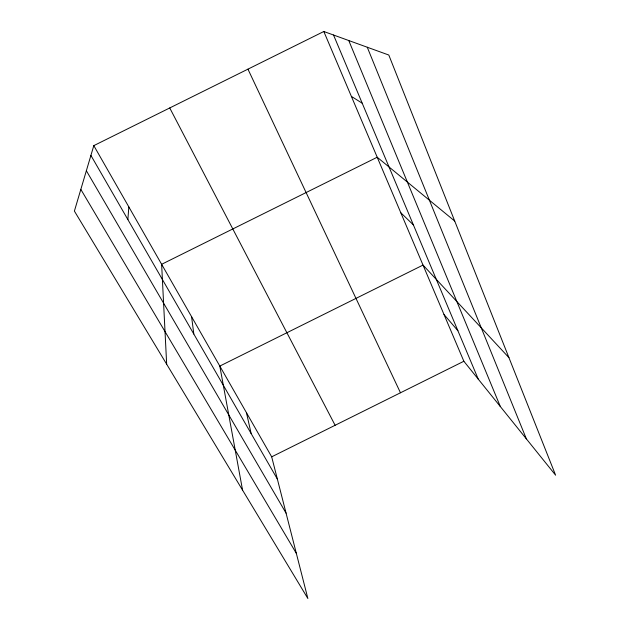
<?xml version="1.0" encoding="UTF-8"?>
<svg xmlns="http://www.w3.org/2000/svg" width="630" height="630" viewBox="0 0 630 630"><rect width="100%" height="100%" fill="white"/><g stroke="black" fill="none" stroke-linecap="round" stroke-linejoin="round"><path stroke-width="0.94" d="M127.874 219.571L128.819 206.884M93.807 145.632L74.395 211.089L307.865 598.5L271.68 456.829L93.807 145.632L323.82 31.5L388.797 55.03L555.605 475.185L463.861 361.258L323.82 31.5M271.68 456.829L463.861 361.258M351.382 96.398L362.218 103.226M454.718 221.059L377.212 157.232L161.634 264.301L166.666 364.195M400.79 212.743L413.398 224.918M508.945 357.659L423.021 265.08L219.807 366.077L242.566 490.148M444.008 314.504L457.9 330.726M80.829 189.394L296.336 553.361M86.365 170.746L286.067 513.151M90.909 155.413L277.357 479.068M169.746 107.958L335.121 425.281M247.944 69.15L400.467 392.781M333.53 35.012L478.264 379.142M348.752 40.525L500.338 406.555M367.266 47.234L526.373 438.89M246.472 412.713L251.134 433.534M191.583 316.685L193.812 334.034"/></g></svg>
